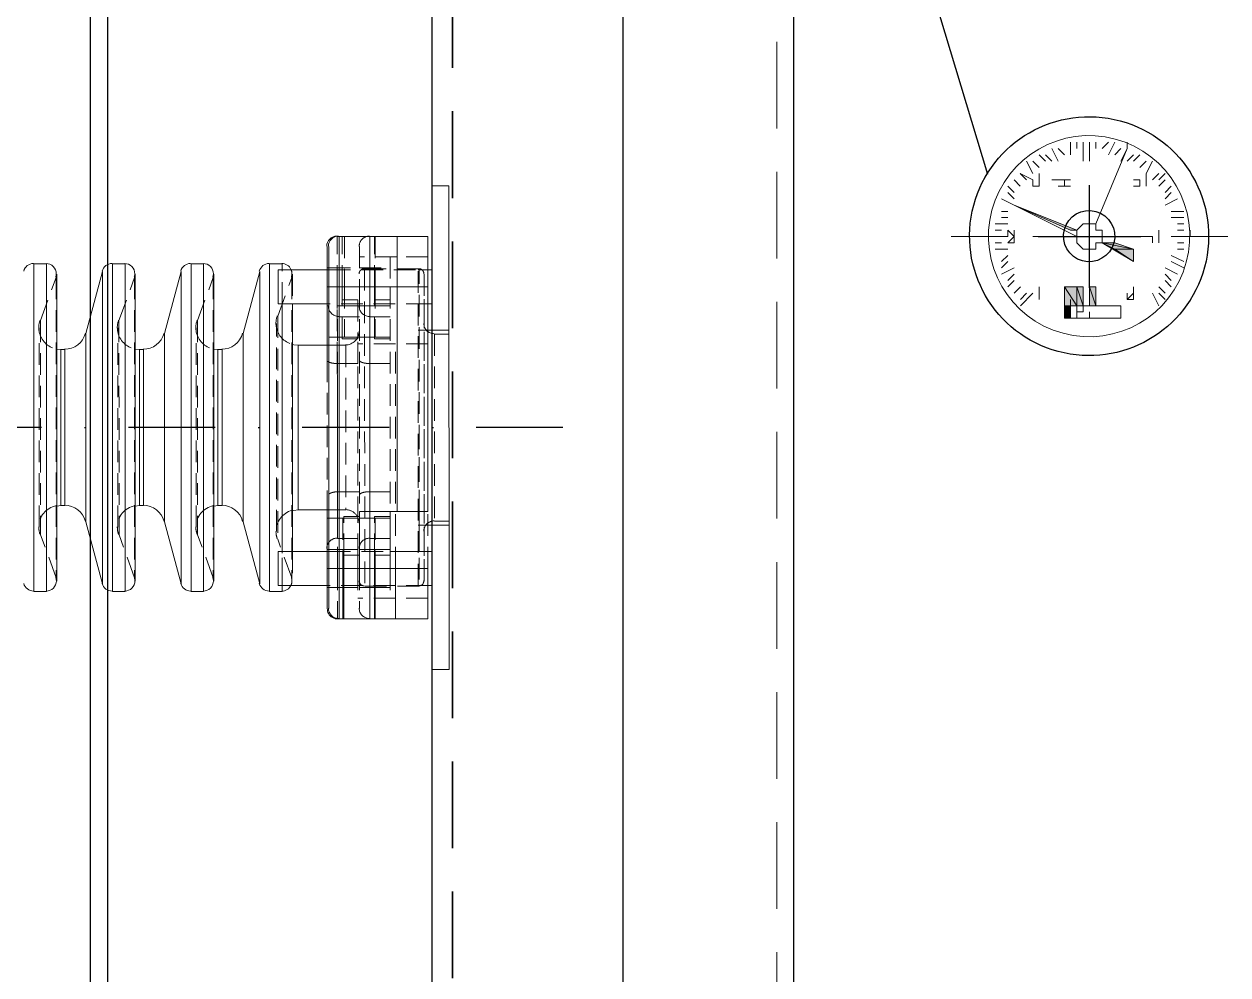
# Model space of a CAD drawing. Header units: millimetres. Extents: x -41310 to 13905, y 1865 to 89610.
# Drawn here: x 5658.7 to 6011.2, y 6942.7 to 7221.3 of the extents above; entities that cross this region are included whole.
import ezdxf

# ---------------------------------------------------------------- set-up
doc = ezdxf.new("R2010")
doc.units = ezdxf.units.MM
for name, pattern in [('CENTER', [50.8, 31.75, -6.35, 6.35, -6.35]), ('DASHDOT', [25.4, 12.7, -6.35, 0, -6.35]), ('DASHED', [19.05, 12.7, -6.35]), ('HIDDEN', [9.525, 6.35, -3.175])]:
    doc.linetypes.add(name, pattern=pattern)
doc.layers.get('0').update_dxf_attribs({"color": 1, "linetype": 'DASHDOT'})
for name, color, linetype in [('01', 7, 'Continuous'), ('01粗实线', 7, 'Continuous'), ('3中心线层', 1, 'CENTER'), ('5尺寸标注层', 3, 'Continuous'), ('PDF_0', 7, 'Continuous')]:
    doc.layers.add(name, color=color, linetype=linetype)
for name, color, linetype, lineweight in [('04细虚线', 6, 'DASHED', 20), ('1轮廓实线层', 7, 'Continuous', 0), ('2虚线层', 6, 'DASHED', 35)]:
    doc.layers.add(name, color=color, linetype=linetype, lineweight=lineweight)

msp = doc.modelspace()

# ---------------------------------------------------------------- linework, layer by layer
at = {"color": 7, "linetype": 'Continuous', "lineweight": 15, "extrusion": (-0.004685, -0.017452, 0.999837)}
for p, q in [((5783.09, 7173.87, 152.32), (5778.09, 7173.87, 152.3)), ((5778.09, 7173.87, 152.3), (5778.1, 7032.2, 149.83)), ((5783.1, 7032.2, 149.85), (5783.09, 7173.87, 152.32)), ((5750.39, 7159.05, 151.91), (5750.89, 7159.05, 151.91)), ((5767.89, 7159.05, 151.99), (5750.89, 7159.05, 151.91)), ((5750.89, 7144.3, 151.66), (5750.89, 7159.05, 151.91)), ((5759.89, 7159.05, 151.95), (5761.29, 7159.05, 151.96)), ((5759.89, 7144.3, 151.7), (5759.89, 7159.05, 151.95)), ((5767.89, 7144.3, 151.73), (5767.89, 7159.05, 151.99)), ((5776.89, 7159.05, 152.03), (5767.89, 7159.05, 151.99)), ((5776.89, 7144.3, 151.78), (5776.89, 7159.05, 152.03)), ((5747.39, 7156.05, 151.84), (5747.39, 7149.3, 151.73)), ((5747.89, 7156.05, 151.85), (5747.89, 7144.3, 151.64)), ((5661.55, 7151.03, 151.35), (5665.22, 7151.03, 151.37)), ((5684.55, 7151.03, 151.46), (5688.22, 7151.03, 151.48)), ((5707.55, 7151.03, 151.57), (5711.22, 7151.03, 151.59)), ((5730.55, 7151.03, 151.68), (5734.22, 7151.03, 151.69)), ((5668.22, 7148.03, 151.33), (5668.22, 7058.04, 149.76)), ((5676.77, 7130.6, 151.07), (5681.65, 7148.8, 151.41)), ((5691.22, 7148.03, 151.44), (5691.22, 7058.04, 149.87)), ((5699.77, 7130.6, 151.18), (5704.65, 7148.8, 151.52)), ((5714.22, 7148.03, 151.55), (5714.22, 7058.04, 149.98)), ((5722.77, 7130.6, 151.28), (5727.65, 7148.8, 151.62)), ((5733.09, 7149.3, 151.66), (5747.89, 7149.3, 151.73)), ((5733.09, 7149.3, 151.66), (5733.09, 7144.3, 151.57)), ((5776.89, 7149.3, 151.86), (5778.09, 7149.3, 151.87)), ((5733.09, 7144.3, 151.57), (5733.09, 7139.3, 151.48)), ((5747.89, 7144.3, 151.64), (5747.9, 7061.76, 150.2)), ((5747.89, 7144.3, 151.64), (5750.89, 7144.3, 151.66)), ((5767.89, 7144.3, 151.73), (5750.89, 7144.3, 151.66)), ((5750.9, 7061.76, 150.21), (5750.89, 7144.3, 151.66)), ((5767.9, 7078.48, 150.59), (5767.89, 7144.3, 151.73)), ((5776.9, 7078.48, 150.63), (5776.89, 7144.3, 151.78)), ((5747.89, 7139.3, 151.55), (5733.09, 7139.3, 151.48)), ((5737.22, 7139.3, 151.5), (5737.22, 7066.76, 150.24)), ((5747.39, 7139.3, 151.55), (5747.39, 7127.16, 151.34)), ((5778.09, 7139.3, 151.7), (5776.89, 7139.3, 151.69)), ((5668.22, 7126, 150.95), (5669.42, 7125.89, 150.95)), ((5669.42, 7125.89, 150.95), (5670.64, 7125.89, 150.96)), ((5691.22, 7126, 151.06), (5692.42, 7125.89, 151.06)), ((5692.42, 7125.89, 151.06), (5693.64, 7125.89, 151.07)), ((5714.22, 7126, 151.16), (5715.42, 7125.89, 151.17)), ((5715.42, 7125.89, 151.17), (5716.64, 7125.89, 151.17)), ((5737.22, 7127.38, 151.3), (5737.64, 7127.28, 151.3)), ((5737.64, 7127.28, 151.3), (5738.88, 7127.16, 151.3)), ((5738.88, 7127.16, 151.3), (5747.89, 7127.16, 151.34)), ((5669.43, 7080.18, 150.15), (5668.22, 7080.06, 150.15)), ((5670.64, 7080.18, 150.16), (5669.43, 7080.18, 150.15)), ((5692.43, 7080.18, 150.26), (5691.22, 7080.06, 150.25)), ((5693.64, 7080.18, 150.27), (5692.43, 7080.18, 150.26)), ((5715.42, 7080.18, 150.37), (5714.22, 7080.06, 150.36)), ((5716.64, 7080.18, 150.38), (5715.42, 7080.18, 150.37)), ((5681.66, 7057.26, 149.81), (5676.78, 7075.47, 150.11)), ((5704.66, 7057.26, 149.92), (5699.77, 7075.47, 150.21)), ((5727.66, 7057.26, 150.03), (5722.77, 7075.47, 150.32)), ((5737.65, 7078.78, 150.45), (5737.22, 7078.68, 150.45)), ((5738.89, 7078.91, 150.46), (5737.65, 7078.78, 150.45)), ((5747.9, 7078.91, 150.5), (5738.89, 7078.91, 150.46)), ((5747.4, 7078.91, 150.5), (5747.4, 7076.51, 150.46)), ((5747.4, 7066.76, 150.29), (5747.4, 7076.51, 150.46)), ((5747.9, 7076.51, 150.46), (5747.4, 7076.51, 150.46)), ((5756.9, 7065.64, 150.31), (5756.9, 7078.48, 150.53)), ((5767.9, 7078.48, 150.59), (5756.9, 7078.48, 150.53)), ((5765.9, 7065.64, 150.35), (5765.9, 7078.48, 150.58)), ((5776.9, 7078.48, 150.63), (5765.9, 7078.48, 150.58)), ((5733.1, 7066.76, 150.22), (5747.9, 7066.76, 150.29)), ((5733.1, 7066.76, 150.22), (5733.1, 7061.77, 150.13)), ((5752.3, 7061.76, 150.22), (5752.3, 7065.64, 150.29)), ((5756.9, 7065.64, 150.31), (5752.3, 7065.64, 150.29)), ((5756.4, 7061.76, 150.24), (5756.4, 7065.64, 150.31)), ((5756.9, 7065.64, 150.31), (5756.9, 7061.76, 150.24)), ((5761.3, 7061.76, 150.26), (5761.3, 7065.64, 150.33)), ((5765.9, 7065.64, 150.35), (5761.3, 7065.64, 150.33)), ((5761.5, 7065.64, 150.33), (5761.5, 7047.02, 150.01)), ((5765.9, 7066.76, 150.37), (5778.1, 7066.76, 150.43)), ((5765.9, 7061.76, 150.28), (5765.9, 7065.64, 150.35)), ((5733.1, 7061.77, 150.13), (5733.1, 7056.77, 150.04)), ((5747.9, 7061.76, 150.2), (5747.9, 7050.02, 150)), ((5747.9, 7061.76, 150.2), (5750.9, 7061.76, 150.21)), ((5752.3, 7061.76, 150.22), (5750.9, 7061.76, 150.21)), ((5752, 7061.76, 150.22), (5752, 7047.02, 149.96)), ((5752.3, 7047.02, 149.96), (5752.3, 7061.76, 150.22)), ((5767.4, 7061.76, 150.29), (5756.4, 7061.76, 150.24)), ((5761.3, 7047.02, 150.01), (5761.3, 7061.76, 150.26)), ((5776.9, 7061.76, 150.34), (5765.9, 7061.76, 150.28)), ((5767.4, 7047.02, 150.03), (5767.4, 7061.76, 150.29)), ((5776.9, 7047.02, 150.08), (5776.9, 7061.76, 150.34)), ((5665.22, 7055.04, 149.7), (5661.55, 7055.04, 149.68)), ((5688.22, 7055.04, 149.8), (5684.55, 7055.04, 149.79)), ((5711.22, 7055.04, 149.91), (5707.55, 7055.04, 149.89)), ((5734.22, 7055.04, 150.02), (5730.55, 7055.04, 150)), ((5747.9, 7056.77, 150.11), (5733.1, 7056.77, 150.04)), ((5747.4, 7050.02, 149.99), (5747.4, 7056.77, 150.11)), ((5778.1, 7056.77, 150.25), (5776.9, 7056.77, 150.25)), ((5750.4, 7047.02, 149.95), (5752, 7047.02, 149.96)), ((5752.3, 7047.02, 149.96), (5750.9, 7047.02, 149.96)), ((5759.81, 7047.02, 150), (5752, 7047.02, 149.96)), ((5759.9, 7047.02, 150), (5759.81, 7047.02, 150)), ((5761.3, 7047.02, 150.01), (5759.9, 7047.02, 150)), ((5767.4, 7047.02, 150.03), (5761.3, 7047.02, 150.01)), ((5776.9, 7047.02, 150.08), (5767.4, 7047.02, 150.03)), ((5778.1, 7032.2, 149.83), (5783.1, 7032.2, 149.85))]:
    msp.add_line(p, q, dxfattribs=at)
at = {"color": 8, "linetype": 'Continuous', "lineweight": 15, "extrusion": (-0.004685, -0.017452, 0.999837)}
for p, q in [((5750.39, 7159.01, 151.91), (5750.39, 7159.05, 151.91)), ((5661.55, 7055.04, 149.68), (5661.55, 7151.03, 151.35)), ((5665.22, 7055.04, 149.7), (5665.22, 7151.03, 151.37)), ((5684.55, 7055.04, 149.79), (5684.55, 7151.03, 151.46)), ((5688.22, 7055.04, 149.8), (5688.22, 7151.03, 151.48)), ((5707.55, 7055.04, 149.89), (5707.55, 7151.03, 151.57)), ((5711.22, 7055.04, 149.91), (5711.22, 7151.03, 151.59)), ((5730.55, 7055.04, 150), (5730.55, 7151.03, 151.68)), ((5734.22, 7149.3, 151.66), (5734.22, 7151.03, 151.69)), ((5681.66, 7057.26, 149.81), (5681.65, 7148.8, 151.41)), ((5704.66, 7057.26, 149.92), (5704.65, 7148.8, 151.52)), ((5727.66, 7057.26, 150.03), (5727.65, 7148.8, 151.62)), ((5776.89, 7144.3, 151.78), (5767.89, 7144.3, 151.73)), ((5734.22, 7066.76, 150.22), (5734.22, 7139.3, 151.49)), ((5676.78, 7075.47, 150.11), (5676.77, 7130.6, 151.07)), ((5699.77, 7075.47, 150.21), (5699.77, 7130.6, 151.18)), ((5722.77, 7075.47, 150.32), (5722.77, 7130.6, 151.28)), ((5669.43, 7080.18, 150.15), (5669.42, 7125.89, 150.95)), ((5670.64, 7080.18, 150.16), (5670.64, 7125.89, 150.96)), ((5692.43, 7080.18, 150.26), (5692.42, 7125.89, 151.06)), ((5693.64, 7080.18, 150.27), (5693.64, 7125.89, 151.07)), ((5715.42, 7080.18, 150.37), (5715.42, 7125.89, 151.17)), ((5716.64, 7080.18, 150.38), (5716.64, 7125.89, 151.17)), ((5738.89, 7078.91, 150.46), (5738.88, 7127.16, 151.3)), ((5759.9, 7061.76, 150.26), (5759.9, 7078.48, 150.55)), ((5774.35, 7066.76, 150.41), (5774.35, 7078.48, 150.62)), ((5750.9, 7047.02, 149.96), (5750.9, 7061.76, 150.21)), ((5759.9, 7047.02, 150), (5759.9, 7061.76, 150.26)), ((5734.22, 7055.04, 150.02), (5734.22, 7056.77, 150.05))]:
    msp.add_line(p, q, dxfattribs=at)
at = {"color": 7, "linetype": 'HIDDEN', "lineweight": 0, "extrusion": (-0.004685, -0.017452, 0.999837)}
for p, q in [((5750.39, 7144.3, 151.65), (5750.39, 7159.01, 151.91)), ((5751.79, 7144.3, 151.66), (5751.79, 7159.05, 151.92)), ((5752.49, 7159.05, 151.92), (5752.49, 7144.3, 151.66)), ((5767.89, 7159.05, 151.99), (5759.89, 7159.05, 151.95)), ((5759.89, 7144.3, 151.7), (5759.89, 7159.05, 151.95)), ((5761.29, 7144.3, 151.7), (5761.29, 7159.05, 151.96)), ((5761.49, 7159.05, 151.96), (5761.49, 7144.3, 151.7)), ((5756.89, 7156.05, 151.89), (5756.89, 7144.3, 151.68)), ((5756.89, 7156.05, 151.89), (5756.89, 7156.05, 151.89)), ((5767.89, 7153.05, 151.89), (5756.89, 7153.05, 151.84)), ((5776.89, 7153.05, 151.93), (5765.89, 7153.05, 151.88)), ((5765.89, 7153.05, 151.88), (5765.89, 7144.3, 151.73)), ((5747.39, 7149.86, 151.74), (5747.89, 7149.86, 151.74)), ((5747.89, 7149.86, 151.74), (5756.89, 7149.86, 151.78)), ((5756.89, 7149.86, 151.78), (5761.29, 7149.86, 151.8)), ((5756.89, 7149.85, 151.78), (5765.89, 7149.85, 151.82)), ((5758.39, 7149.51, 151.78), (5774.35, 7149.51, 151.86)), ((5758.39, 7149.51, 151.78), (5758.4, 7056.57, 150.16)), ((5774.35, 7078.48, 150.62), (5774.35, 7149.51, 151.86)), ((5663.45, 7134.41, 151.07), (5668.04, 7147, 151.31)), ((5668.04, 7146.99, 151.31), (5668.04, 7059.08, 149.78)), ((5686.45, 7134.41, 151.18), (5691.04, 7147, 151.42)), ((5691.04, 7146.99, 151.42), (5691.04, 7059.08, 149.89)), ((5709.45, 7134.41, 151.29), (5714.04, 7147, 151.53)), ((5714.04, 7146.99, 151.53), (5714.04, 7059.08, 150)), ((5732.92, 7135.68, 151.42), (5737.04, 7147, 151.64)), ((5734.22, 7139.3, 151.49), (5734.22, 7149.3, 151.66)), ((5737.04, 7146.99, 151.64), (5737.04, 7059.08, 150.1)), ((5737.22, 7148.03, 151.66), (5737.22, 7139.3, 151.5)), ((5747.39, 7149.3, 151.73), (5747.39, 7144.3, 151.64)), ((5747.89, 7149.3, 151.73), (5776.89, 7149.3, 151.86)), ((5774.1, 7056.79, 150.24), (5774.09, 7149.28, 151.85)), ((5774.09, 7149.28, 151.85), (5778.09, 7149.28, 151.87)), ((5775.85, 7148.01, 151.84), (5775.85, 7058.06, 150.27)), ((5775.85, 7058.11, 150.27), (5775.85, 7147.95, 151.84)), ((5747.39, 7144.3, 151.64), (5750.39, 7144.3, 151.65)), ((5747.39, 7144.3, 151.64), (5747.39, 7139.3, 151.55)), ((5747.39, 7144.3, 151.64), (5750.39, 7144.3, 151.65)), ((5752.49, 7144.3, 151.66), (5747.89, 7144.3, 151.64)), ((5751.79, 7144.3, 151.66), (5750.39, 7144.3, 151.65)), ((5750.39, 7121.81, 151.26), (5750.39, 7144.3, 151.65)), ((5750.39, 7144.3, 151.65), (5750.4, 7061.76, 150.21)), ((5751.79, 7129.05, 151.39), (5751.79, 7144.3, 151.66)), ((5752.49, 7144.3, 151.66), (5752.49, 7129.55, 151.41)), ((5767.89, 7144.3, 151.73), (5756.89, 7144.3, 151.68)), ((5756.89, 7144.3, 151.68), (5756.9, 7078.48, 150.53)), ((5756.89, 7144.3, 151.68), (5759.89, 7144.3, 151.7)), ((5761.49, 7144.3, 151.7), (5756.89, 7144.3, 151.68)), ((5756.89, 7144.3, 151.68), (5759.89, 7144.3, 151.7)), ((5756.89, 7144.3, 151.68), (5759.89, 7144.3, 151.7)), ((5759.89, 7121.81, 151.3), (5759.89, 7144.3, 151.7)), ((5761.29, 7144.3, 151.7), (5759.89, 7144.3, 151.7)), ((5759.89, 7144.3, 151.7), (5759.9, 7061.76, 150.26)), ((5767.89, 7144.3, 151.73), (5759.89, 7144.3, 151.7)), ((5759.9, 7078.48, 150.55), (5759.89, 7144.3, 151.7)), ((5761.29, 7129.05, 151.44), (5761.29, 7144.3, 151.7)), ((5761.49, 7144.3, 151.7), (5761.49, 7129.55, 151.45)), ((5765.89, 7144.3, 151.73), (5765.9, 7078.48, 150.58)), ((5776.89, 7144.3, 151.78), (5765.89, 7144.3, 151.73)), ((5776.89, 7139.3, 151.69), (5747.89, 7139.3, 151.55)), ((5756.39, 7140.43, 151.61), (5751.79, 7140.43, 151.59)), ((5756.39, 7140.43, 151.61), (5756.39, 7129.05, 151.41)), ((5765.89, 7140.43, 151.66), (5761.29, 7140.43, 151.64)), ((5732.92, 7135.67, 151.42), (5732.92, 7070.4, 150.28)), ((5747.89, 7138.75, 151.54), (5747.39, 7138.75, 151.54)), ((5756.89, 7138.75, 151.59), (5747.89, 7138.75, 151.54)), ((5750.89, 7135.53, 151.5), (5756.89, 7135.53, 151.53)), ((5750.9, 7084.26, 150.61), (5750.89, 7135.52, 151.5)), ((5765.89, 7138.75, 151.63), (5756.89, 7138.75, 151.59)), ((5761.29, 7138.75, 151.61), (5756.89, 7138.75, 151.59)), ((5759.89, 7135.53, 151.54), (5765.89, 7135.53, 151.57)), ((5759.9, 7084.25, 150.65), (5759.89, 7135.52, 151.54)), ((5663.08, 7073.83, 150.01), (5663.07, 7132.24, 151.03)), ((5663.45, 7134.37, 151.07), (5663.46, 7071.7, 149.98)), ((5686.08, 7073.83, 150.12), (5686.07, 7132.24, 151.14)), ((5686.45, 7134.37, 151.18), (5686.46, 7071.7, 150.09)), ((5709.08, 7073.83, 150.23), (5709.07, 7132.24, 151.25)), ((5709.45, 7134.37, 151.29), (5709.46, 7071.7, 150.19)), ((5732.54, 7072.56, 150.32), (5732.53, 7133.51, 151.38)), ((5756.89, 7129.55, 151.43), (5750.89, 7129.55, 151.4)), ((5751.79, 7129.05, 151.39), (5756.39, 7129.05, 151.41)), ((5756.39, 7121.81, 151.29), (5756.39, 7129.05, 151.41)), ((5765.89, 7129.55, 151.47), (5759.89, 7129.55, 151.44)), ((5761.29, 7129.05, 151.44), (5765.89, 7129.05, 151.46)), ((5774.09, 7131.63, 151.54), (5778.09, 7131.63, 151.56)), ((5778.09, 7131.6, 151.56), (5783.09, 7131.6, 151.58)), ((5778.85, 7130.46, 151.54), (5783.09, 7130.46, 151.56)), ((5778.85, 7130.46, 151.54), (5778.85, 7075.62, 150.59)), ((5747.39, 7127.16, 151.34), (5747.39, 7122.74, 151.26)), ((5747.89, 7127.16, 151.34), (5752.89, 7127.16, 151.37)), ((5752.89, 7127.12, 151.36), (5752.9, 7078.95, 150.52)), ((5767.39, 7127.59, 151.44), (5756.39, 7127.59, 151.39)), ((5776.89, 7127.59, 151.49), (5765.89, 7127.59, 151.43)), ((5767.4, 7061.76, 150.29), (5767.39, 7127.59, 151.44)), ((5747.39, 7122.74, 151.26), (5747.4, 7078.91, 150.5)), ((5750.39, 7121.81, 151.26), (5750.4, 7070.54, 150.37)), ((5756.39, 7121.81, 151.29), (5750.39, 7121.81, 151.26)), ((5756.4, 7076.51, 150.5), (5756.39, 7121.81, 151.29)), ((5759.89, 7121.81, 151.3), (5759.9, 7070.54, 150.41)), ((5765.89, 7121.81, 151.33), (5759.89, 7121.81, 151.3)), ((5661.55, 7103.03, 150.52), (5661.55, 7055.04, 149.68)), ((5665.22, 7103.03, 150.53), (5665.22, 7055.04, 149.7)), ((5669.42, 7103.03, 150.55), (5669.43, 7080.18, 150.15)), ((5670.64, 7103.03, 150.56), (5670.64, 7080.18, 150.16)), ((5676.77, 7103.03, 150.59), (5676.78, 7075.47, 150.11)), ((5681.65, 7103.03, 150.61), (5681.66, 7057.26, 149.81)), ((5684.55, 7103.03, 150.62), (5684.55, 7055.04, 149.79)), ((5688.22, 7103.03, 150.64), (5688.22, 7055.04, 149.8)), ((5692.42, 7103.03, 150.66), (5692.43, 7080.18, 150.26)), ((5693.64, 7103.03, 150.67), (5693.64, 7080.18, 150.27)), ((5699.77, 7103.03, 150.7), (5699.77, 7075.47, 150.21)), ((5704.65, 7103.03, 150.72), (5704.66, 7057.26, 149.92)), ((5707.55, 7103.03, 150.73), (5707.55, 7055.04, 149.89)), ((5711.22, 7103.03, 150.75), (5711.22, 7055.04, 149.91)), ((5715.42, 7103.03, 150.77), (5715.42, 7080.18, 150.37)), ((5716.64, 7103.03, 150.77), (5716.64, 7080.18, 150.38)), ((5722.77, 7103.03, 150.8), (5722.77, 7075.47, 150.32)), ((5727.65, 7103.03, 150.83), (5727.66, 7057.26, 150.03)), ((5730.55, 7103.03, 150.84), (5730.55, 7055.04, 150)), ((5734.22, 7103.03, 150.86), (5734.22, 7055.04, 150.02)), ((5738.88, 7103.03, 150.88), (5738.89, 7078.91, 150.46)), ((5774.35, 7103.03, 151.04), (5774.35, 7056.57, 150.23)), ((5756.9, 7084.26, 150.64), (5750.9, 7084.26, 150.61)), ((5750.9, 7084.26, 150.61), (5750.9, 7061.76, 150.21)), ((5765.9, 7084.25, 150.68), (5759.9, 7084.25, 150.65)), ((5759.9, 7084.25, 150.65), (5759.9, 7061.76, 150.26)), ((5752.9, 7078.91, 150.52), (5747.9, 7078.91, 150.5)), ((5752, 7076.51, 150.48), (5747.9, 7076.51, 150.46)), ((5756.4, 7076.51, 150.5), (5752, 7076.51, 150.48)), ((5752, 7076.51, 150.48), (5752, 7061.76, 150.22)), ((5752.3, 7077.01, 150.49), (5756.9, 7077.01, 150.51)), ((5752.3, 7065.64, 150.29), (5752.3, 7077.01, 150.49)), ((5756.4, 7065.64, 150.31), (5756.4, 7076.51, 150.5)), ((5761.5, 7076.51, 150.52), (5756.9, 7076.51, 150.5)), ((5761.3, 7077.01, 150.53), (5765.9, 7077.01, 150.55)), ((5761.3, 7065.64, 150.33), (5761.3, 7077.01, 150.53)), ((5765.9, 7076.51, 150.54), (5761.5, 7076.51, 150.52)), ((5761.5, 7076.51, 150.52), (5761.5, 7065.64, 150.33)), ((5776.9, 7061.76, 150.34), (5776.9, 7078.48, 150.63)), ((5783.1, 7075.61, 150.61), (5778.85, 7075.61, 150.59)), ((5778.1, 7074.44, 150.56), (5774.1, 7074.44, 150.54)), ((5783.1, 7074.46, 150.59), (5778.1, 7074.46, 150.56)), ((5668.04, 7059.07, 149.78), (5663.46, 7071.66, 149.98)), ((5691.04, 7059.07, 149.89), (5686.46, 7071.66, 150.09)), ((5714.04, 7059.07, 149.99), (5709.46, 7071.66, 150.19)), ((5737.04, 7059.07, 150.1), (5732.92, 7070.39, 150.28)), ((5756.4, 7070.54, 150.39), (5750.4, 7070.54, 150.37)), ((5765.9, 7070.54, 150.44), (5759.9, 7070.54, 150.41)), ((5734.22, 7056.77, 150.05), (5734.22, 7066.76, 150.22)), ((5737.22, 7066.76, 150.24), (5737.22, 7058.04, 150.09)), ((5747.4, 7067.32, 150.3), (5747.9, 7067.32, 150.3)), ((5747.4, 7061.76, 150.2), (5747.4, 7066.76, 150.29)), ((5747.9, 7067.32, 150.3), (5752.3, 7067.32, 150.32)), ((5747.9, 7066.76, 150.29), (5765.9, 7066.76, 150.37)), ((5752, 7067.32, 150.32), (5756.4, 7067.32, 150.34)), ((5756.9, 7067.32, 150.34), (5761.3, 7067.32, 150.36)), ((5756.9, 7067.32, 150.34), (5761.5, 7067.32, 150.36)), ((5761.5, 7067.32, 150.36), (5765.9, 7067.32, 150.38)), ((5752, 7061.76, 150.22), (5747.4, 7061.76, 150.2)), ((5747.4, 7056.77, 150.11), (5747.4, 7061.76, 150.2)), ((5747.4, 7061.76, 150.2), (5750.4, 7061.76, 150.21)), ((5747.9, 7061.76, 150.2), (5750.9, 7061.76, 150.21)), ((5750.4, 7061.76, 150.21), (5750.4, 7047.02, 149.95)), ((5756.4, 7061.76, 150.24), (5750.4, 7061.76, 150.21)), ((5752.3, 7061.76, 150.22), (5750.9, 7061.76, 150.21)), ((5750.9, 7061.76, 150.21), (5750.9, 7047.02, 149.96)), ((5756.4, 7061.76, 150.24), (5756.4, 7053.02, 150.09)), ((5756.9, 7061.76, 150.24), (5756.9, 7061.76, 150.24)), ((5756.9, 7061.76, 150.24), (5759.9, 7061.76, 150.26)), ((5756.9, 7061.76, 150.24), (5756.9, 7050.01, 150.04)), ((5756.9, 7061.76, 150.24), (5759.9, 7061.76, 150.26)), ((5761.5, 7061.76, 150.26), (5756.9, 7061.76, 150.24)), ((5756.9, 7061.76, 150.24), (5759.9, 7061.76, 150.26)), ((5761.3, 7061.76, 150.26), (5759.9, 7061.76, 150.26)), ((5759.9, 7061.76, 150.26), (5759.9, 7047.02, 150)), ((5759.9, 7061.76, 150.26), (5759.9, 7047.02, 150)), ((5765.9, 7061.76, 150.28), (5759.9, 7061.76, 150.26)), ((5761.3, 7061.76, 150.26), (5761.3, 7061.76, 150.26)), ((5765.9, 7061.76, 150.28), (5765.9, 7053.02, 150.13)), ((5747.9, 7056.21, 150.1), (5747.4, 7056.21, 150.1)), ((5776.9, 7056.77, 150.25), (5747.9, 7056.77, 150.11)), ((5752.3, 7056.21, 150.12), (5747.9, 7056.21, 150.1)), ((5756.4, 7056.21, 150.14), (5752, 7056.21, 150.12)), ((5761.3, 7056.21, 150.17), (5756.9, 7056.21, 150.15)), ((5761.5, 7056.21, 150.17), (5756.9, 7056.21, 150.15)), ((5774.35, 7056.56, 150.23), (5758.4, 7056.56, 150.16)), ((5765.9, 7056.21, 150.19), (5761.5, 7056.21, 150.17)), ((5778.1, 7056.79, 150.26), (5774.1, 7056.79, 150.24)), ((5767.4, 7053.02, 150.14), (5756.4, 7053.02, 150.09)), ((5776.9, 7053.02, 150.18), (5765.9, 7053.02, 150.13)), ((5761.3, 7047.02, 150.01), (5759.81, 7047.02, 150)), ((5759.9, 7047.02, 150), (5761.5, 7047.02, 150.01)), ((5767.4, 7047.02, 150.03), (5761.5, 7047.02, 150.01))]:
    msp.add_line(p, q, dxfattribs=at)
at = {"ltscale": 2, "extrusion": (-0.004685, -0.017452, 0.999837)}
msp.add_line((5816.44, 7103.03, 151.24), (5507.38, 7103.03, 149.79), dxfattribs=at)
at = {"color": 7, "linetype": 'Continuous', "lineweight": 15, "extrusion": (-0.004685, -0.017452, 0.999837)}
for centre, radius, start, end in [((3698.26, 8403.69), 3, 105.0301, 195.0301), ((3698.74, 8403.82), 3, 105.0301, 195.0301), ((3614.54, 8372.9), 3, 105.0301, 180.0301), ((3618.08, 8373.85), 3, 15.0301, 105.0301), ((3636.75, 8378.86), 3, 105.0301, 180.0301), ((3640.29, 8379.81), 3, 15.0301, 105.0301), ((3658.96, 8384.83), 3, 105.0301, 180.0301), ((3662.51, 8385.78), 3, 15.0301, 105.0301), ((3681.18, 8390.79), 3, 105.0301, 180.0301), ((3684.72, 8391.74), 3, 40.1559, 105.0301), ((3627.41, 8360), 6.35, 285.0301, 0.0301), ((3649.62, 8365.97), 6.35, 285.0301, 0.0301), ((3671.84, 8371.93), 6.35, 285.0301, 0.0301), ((3642.56, 8303.58), 6.35, 30.0301, 105.0301), ((3664.77, 8309.55), 6.35, 30.0301, 105.0301), ((3686.99, 8315.51), 6.35, 30.0301, 105.0301), ((3641.42, 8286.93), 3, 285.0301, 15.0301), ((3663.63, 8292.89), 3, 285.0301, 15.0301), ((3685.85, 8298.86), 3, 285.0301, 15.0301), ((3637.88, 8285.98), 3, 210.0301, 285.0301), ((3660.09, 8291.94), 3, 210.0301, 285.0301), ((3682.3, 8297.91), 3, 210.0301, 285.0301), ((3704.51, 8303.87), 3, 210.0301, 285.0301), ((3708.06, 8304.82), 3, 285.0301, 349.9043), ((3726.24, 8301.4), 3, 195.0301, 285.0301)]:
    msp.add_arc(centre, radius, start, end, dxfattribs=at)
at = {"color": 7, "linetype": 'HIDDEN', "lineweight": 0, "extrusion": (-0.004685, -0.017452, 0.999837)}
for centre, radius, start, end in [((3707.44, 8406.15), 3, 105.0301, 195.0301), ((3707.44, 8406.15), 3, 105.0301, 195.0301), ((3708.07, 8397.99), 1.5, 105.0301, 195.0301), ((3723.48, 8402.13), 1.5, 15.0301, 105.0301), ((3618.08, 8373.85), 3, 355.0301, 15.0301), ((3640.29, 8379.81), 3, 355.0301, 15.0301), ((3662.51, 8385.78), 3, 355.0301, 15.0301), ((3684.72, 8391.74), 3, 15.0301, 40.1559), ((3684.72, 8391.74), 3, 355.0301, 15.0301), ((3723.48, 8402.13), 1.5, 13.0301, 15.0301), ((3692.99, 8378.93), 6.35, 175.0301, 206.2801), ((3703.29, 8386.89), 3, 195.0301, 285.0301), ((3711.98, 8389.22), 3, 195.0301, 285.0301), ((3626.23, 8359.69), 6.35, 175.0301, 206.2801), ((3648.45, 8365.65), 6.35, 175.0301, 206.2801), ((3670.66, 8371.62), 6.35, 175.0301, 206.2801), ((3692.99, 8378.93), 6.35, 206.2801, 269.8272), ((3731.6, 8389.24), 3, 195.0301, 285.0301), ((3626.23, 8359.69), 6.35, 206.2801, 274.1097), ((3648.45, 8365.65), 6.35, 206.2801, 274.1097), ((3670.66, 8371.62), 6.35, 206.2801, 274.1097), ((3707.13, 8380.29), 4, 285.0301, 15.0301), ((3641.38, 8303.27), 6.35, 115.9504, 195.0301), ((3663.6, 8309.23), 6.35, 115.9504, 195.0301), ((3685.81, 8315.2), 6.35, 115.9504, 195.0301), ((3708.8, 8320.05), 6.35, 120.233, 195.0301), ((3721.72, 8325.96), 4, 15.0301, 105.0301), ((3747.38, 8330.47), 3, 105.0301, 195.0301), ((3641.38, 8303.27), 6.35, 195.0301, 215.0301), ((3663.6, 8309.23), 6.35, 195.0301, 215.0301), ((3685.81, 8315.2), 6.35, 195.0301, 215.0301), ((3708.8, 8320.05), 6.35, 195.0301, 215.0301), ((3721.22, 8318.19), 3, 105.0301, 195.0301), ((3730.39, 8320.65), 3, 105.0301, 195.0301), ((3641.42, 8286.93), 3, 15.0301, 35.0301), ((3663.63, 8292.89), 3, 15.0301, 35.0301), ((3685.85, 8298.86), 3, 15.0301, 35.0301), ((3708.06, 8304.82), 3, 349.9043, 15.0301), ((3708.06, 8304.82), 3, 15.0301, 35.0301), ((3731.4, 8311.11), 1.5, 195.0301, 285.0301), ((3746.81, 8315.25), 1.5, 285.0301, 15.0301), ((3746.81, 8315.25), 1.5, 15.0301, 17.0301), ((3734.94, 8303.73), 3, 195.0301, 283.4249)]:
    msp.add_arc(centre, radius, start, end, dxfattribs=at)
at = {"color": 7, "linetype": 'HIDDEN', "lineweight": 0}
for points, knots in [([(5747.89, 7129.55, 151.38), (5747.97, 7129.55, 151.38), (5748.09, 7129.55, 151.38), (5748.84, 7129.55, 151.39), (5749.57, 7129.55, 151.39), (5750.25, 7129.55, 151.39), (5750.69, 7129.55, 151.4), (5750.89, 7129.55, 151.4)], [0, 0, 0, 0, 0.378805, 0.626571, 0.786329, 0.90329, 1, 1, 1, 1]), ([(5756.89, 7129.55, 151.43), (5756.97, 7129.55, 151.43), (5757.09, 7129.55, 151.43), (5757.84, 7129.55, 151.43), (5758.57, 7129.55, 151.43), (5759.25, 7129.55, 151.44), (5759.69, 7129.55, 151.44), (5759.89, 7129.55, 151.44)], [0, 0, 0, 0, 0.378805, 0.626571, 0.786329, 0.90329, 1, 1, 1, 1]), ([(5750.39, 7121.81, 151.26), (5750.07, 7121.82, 151.26), (5749.42, 7121.84, 151.26), (5748.54, 7121.99, 151.25), (5747.86, 7122.22, 151.26), (5747.47, 7122.48, 151.26), (5747.39, 7122.66, 151.26), (5747.39, 7122.74, 151.26), (5747.39, 7122.74, 151.26)], [0, 0, 0, 0, 0.202517, 0.404883, 0.611479, 0.827263, 0.996939, 1, 1, 1, 1]), ([(5759.89, 7121.81, 151.3), (5759.57, 7121.82, 151.3), (5758.92, 7121.84, 151.3), (5758.04, 7121.99, 151.3), (5757.36, 7122.22, 151.3), (5756.97, 7122.48, 151.3), (5756.89, 7122.66, 151.31), (5756.89, 7122.74, 151.31), (5756.89, 7122.74, 151.31)], [0, 0, 0, 0, 0.202517, 0.404883, 0.611479, 0.827263, 0.996939, 1, 1, 1, 1]), ([(5750.9, 7084.26, 150.61), (5750.57, 7084.25, 150.61), (5749.92, 7084.23, 150.6), (5749.05, 7084.07, 150.6), (5748.36, 7083.85, 150.59), (5747.98, 7083.59, 150.58), (5747.9, 7083.41, 150.58), (5747.9, 7083.33, 150.58), (5747.9, 7083.32, 150.58)], [0, 0, 0, 0, 0.202517, 0.404883, 0.611479, 0.827263, 0.996939, 1, 1, 1, 1]), ([(5759.9, 7084.25, 150.65), (5759.57, 7084.25, 150.65), (5758.92, 7084.23, 150.64), (5758.05, 7084.07, 150.64), (5757.36, 7083.85, 150.63), (5756.98, 7083.59, 150.62), (5756.9, 7083.41, 150.62), (5756.9, 7083.33, 150.62), (5756.9, 7083.32, 150.62)], [0, 0, 0, 0, 0.202517, 0.404883, 0.611479, 0.827263, 0.996939, 1, 1, 1, 1])]:
    msp.add_open_spline(points, degree=3, knots=knots, dxfattribs=at)
at = {"color": 7, "linetype": 'Continuous', "lineweight": 15}
msp.add_open_spline([(5750.4, 7047.02, 149.95), (5750.29, 7047.02, 149.95), (5750.03, 7047.03, 149.95), (5749.51, 7047.13, 149.95), (5748.61, 7047.5, 149.96), (5747.68, 7048.35, 149.97), (5747.49, 7049.49, 149.98), (5747.4, 7050.02, 149.99)], degree=3, knots=[0, 0, 0, 0, 0.043369, 0.099842, 0.248344, 0.654663, 1, 1, 1, 1], dxfattribs=at)
at = {"layer": '01', "extrusion": (-0.004685, -0.017452, 0.999837)}
msp.add_circle((3910.23, 8463.69), 7.5, dxfattribs=at)
at = {"layer": '01粗实线', "ltscale": 2, "extrusion": (0.012768, -0.022135, 0.999673)}
for p, q in [((5678.12, 6763.08, 144.66), (5678.07, 7442.98, 156.53)), ((5778.07, 7397.99, 156.21), (5778.12, 6808.08, 145.91))]:
    msp.add_line(p, q, dxfattribs=at)
at = {"layer": '01粗实线', "ltscale": 2, "extrusion": (-0.004685, -0.017452, 0.999837)}
for p, q in [((5834.17, 6193.17, 135.44), (5834.06, 7442.98, 157.26)), ((5683.07, 7392.99, 155.68), (5683.12, 6813.08, 145.56)), ((5884.16, 6243.16, 136.55), (5884.07, 7392.99, 156.62))]:
    msp.add_line(p, q, dxfattribs=at)
at = {"layer": '04细虚线', "ltscale": 2, "extrusion": (-0.004685, -0.017452, 0.999837)}
msp.add_line((5879.16, 6238.16, 136.44), (5879.07, 7397.99, 156.68), dxfattribs=at)
at = {"layer": '1轮廓实线层', "ltscale": 2, "extrusion": (-0.004685, -0.017452, 0.999837)}
msp.add_line((5778.06, 7534.97, 158.6), (5778.18, 5989.2, 131.62), dxfattribs=at)
msp.add_lwpolyline([(3444.19, 7721.44), (3782.22, 7812.2), (3605.88, 8468.94), (3267.85, 8378.17)], close=True, dxfattribs=at)
at = {"layer": '2虚线层', "ltscale": 2, "extrusion": (-0.004685, -0.017452, 0.999837)}
msp.add_line((5784.18, 5989.2, 131.65), (5784.06, 7534.97, 158.63), dxfattribs=at)
at = {"layer": '3中心线层', "color": 1, "ltscale": 5, "extrusion": (-0.004685, -0.017452, 0.999837)}
for p, q in [((5970.67, 7144.03, 152.68), (5970.67, 7174.02, 153.2)), ((5955.67, 7159.02, 152.87), (5985.67, 7159.02, 153.01))]:
    msp.add_line(p, q, dxfattribs=at)
at = {"layer": '5尺寸标注层', "ltscale": 2, "extrusion": (-0.004685, -0.017452, 0.999837)}
msp.add_line((5775.43, 7724.45, 79.21), (5940.83, 7177.31, 153.12), dxfattribs=at)
at = {"layer": 'PDF_0', "color": 7, "lineweight": 13, "true_color": 0xffffff, "extrusion": (-0.004685, -0.017452, 0.999837)}
for p, q in [((5961.46, 7181.13, 153.28), (5959.61, 7184.81, 153.34)), ((5963.3, 7182.97, 153.33), (5961.46, 7184.81, 153.35)), ((5965.14, 7182.97, 153.33), (5965.14, 7186.65, 153.4)), ((5966.98, 7184.81, 153.38), (5966.98, 7186.65, 153.41)), ((5968.82, 7184.81, 153.38), (5968.82, 7186.65, 153.42)), ((5968.82, 7182.97, 153.35), (5968.82, 7184.81, 153.38)), ((5970.67, 7186.65, 153.42), (5970.67, 7184.81, 153.39)), ((5970.67, 7182.97, 153.36), (5970.67, 7186.65, 153.42)), ((5970.67, 7182.97, 153.36), (5970.67, 7184.81, 153.39)), ((5972.51, 7184.81, 153.4), (5972.51, 7186.65, 153.43)), ((5972.51, 7162.71, 153.02), (5981.72, 7184.81, 153.44)), ((5981.72, 7184.81, 153.44), (5972.51, 7162.71, 153.02)), ((5974.35, 7184.81, 153.41), (5976.19, 7186.65, 153.45)), ((5976.19, 7182.97, 153.39), (5978.03, 7186.65, 153.46)), ((5978.03, 7182.97, 153.39), (5979.88, 7184.81, 153.44)), ((5979.88, 7181.13, 153.37), (5981.72, 7184.81, 153.44)), ((5981.72, 7184.81, 153.44), (5981.72, 7186.65, 153.48)), ((5957.77, 7181.13, 153.27), (5955.93, 7182.97, 153.29)), ((5959.61, 7181.13, 153.28), (5957.77, 7182.97, 153.3)), ((5968.82, 7182.97, 153.35), (5968.82, 7181.13, 153.32)), ((5970.67, 7181.13, 153.33), (5970.67, 7182.97, 153.36)), ((5970.67, 7182.97, 153.36), (5970.67, 7181.13, 153.33)), ((5970.67, 7182.97, 153.36), (5970.67, 7181.13, 153.33)), ((5970.67, 7181.13, 153.33), (5970.67, 7182.97, 153.36)), ((5981.72, 7181.13, 153.38), (5983.56, 7182.97, 153.42)), ((5983.56, 7181.13, 153.39), (5985.4, 7182.97, 153.43)), ((5954.09, 7177.44, 153.19), (5952.25, 7181.13, 153.24)), ((5955.93, 7179.28, 153.23), (5954.09, 7181.13, 153.25)), ((5985.4, 7179.28, 153.36), (5987.24, 7181.13, 153.41)), ((5987.24, 7177.44, 153.34), (5989.09, 7181.13, 153.41)), ((5950.4, 7173.76, 153.1), (5948.56, 7175.6, 153.13)), ((5952.25, 7175.6, 153.15), (5950.4, 7177.44, 153.17)), ((5950.4, 7177.44, 153.17), (5954.09, 7175.6, 153.15)), ((5954.09, 7175.6, 153.15), (5954.09, 7173.76, 153.12)), ((5955.93, 7175.6, 153.16), (5955.93, 7177.44, 153.19)), ((5955.93, 7173.76, 153.13), (5955.93, 7175.6, 153.16)), ((5955.93, 7175.6, 153.16), (5955.93, 7173.76, 153.13)), ((5955.93, 7173.76, 153.13), (5955.93, 7175.6, 153.16)), ((5955.93, 7175.6, 153.16), (5955.93, 7173.76, 153.13)), ((5961.46, 7175.6, 153.19), (5959.61, 7175.6, 153.18)), ((5959.61, 7175.6, 153.18), (5961.46, 7175.6, 153.19)), ((5963.3, 7175.6, 153.2), (5961.46, 7175.6, 153.19)), ((5961.46, 7175.6, 153.19), (5961.46, 7175.6, 153.19)), ((5963.3, 7175.6, 153.2), (5965.14, 7175.6, 153.21)), ((5963.3, 7173.76, 153.16), (5963.3, 7175.6, 153.2)), ((5985.4, 7175.6, 153.3), (5983.56, 7175.6, 153.29)), ((5983.56, 7175.6, 153.29), (5985.4, 7175.6, 153.3)), ((5985.4, 7175.6, 153.3), (5985.4, 7173.76, 153.27)), ((5985.4, 7173.76, 153.27), (5985.4, 7175.6, 153.3)), ((5985.4, 7175.6, 153.3), (5985.4, 7175.6, 153.3)), ((5987.25, 7175.6, 153.31), (5987.25, 7177.44, 153.34)), ((5987.25, 7173.76, 153.28), (5987.25, 7175.6, 153.31)), ((5987.25, 7175.6, 153.31), (5987.25, 7173.76, 153.28)), ((5989.09, 7175.6, 153.32), (5990.93, 7177.44, 153.36)), ((5990.93, 7175.6, 153.33), (5992.77, 7177.44, 153.37)), ((5990.93, 7173.76, 153.29), (5992.77, 7175.6, 153.34)), ((5948.56, 7171.92, 153.06), (5946.72, 7173.76, 153.09)), ((5948.56, 7170.08, 153.03), (5946.72, 7171.92, 153.06)), ((5954.09, 7173.76, 153.12), (5955.93, 7173.76, 153.13)), ((5963.3, 7173.76, 153.16), (5961.46, 7173.76, 153.16)), ((5965.14, 7173.76, 153.17), (5963.3, 7173.76, 153.16)), ((5985.4, 7173.76, 153.27), (5983.56, 7173.76, 153.26)), ((5985.4, 7173.76, 153.27), (5983.56, 7173.76, 153.26)), ((5992.77, 7171.92, 153.27), (5994.61, 7173.76, 153.31)), ((5992.77, 7170.08, 153.24), (5994.61, 7171.92, 153.28)), ((5948.56, 7168.23, 153), (5944.88, 7170.08, 153.01)), ((5966.98, 7160.87, 152.96), (5948.56, 7168.23, 153)), ((5948.56, 7168.23, 153), (5966.98, 7159.02, 152.92)), ((5992.77, 7168.23, 153.21), (5996.46, 7170.08, 153.26)), ((5946.72, 7166.39, 152.96), (5944.88, 7166.39, 152.95)), ((5946.72, 7164.55, 152.93), (5944.88, 7164.55, 152.92)), ((5994.61, 7166.39, 153.18), (5998.3, 7166.39, 153.2)), ((5994.61, 7164.55, 153.15), (5998.3, 7164.55, 153.17)), ((5946.72, 7162.71, 152.89), (5943.04, 7162.71, 152.88)), ((5944.88, 7160.87, 152.85), (5943.04, 7160.87, 152.84)), ((5948.56, 7159.02, 152.84), (5946.72, 7160.87, 152.86)), ((5946.72, 7160.87, 152.86), (5946.72, 7159.02, 152.83)), ((5948.56, 7159.02, 152.84), (5948.56, 7160.87, 152.87)), ((5968.83, 7162.71, 153), (5966.98, 7160.87, 152.96)), ((5966.98, 7160.87, 152.96), (5966.98, 7159.02, 152.92)), ((5970.67, 7162.71, 153.01), (5968.83, 7162.71, 153)), ((5972.51, 7162.71, 153.02), (5970.67, 7162.71, 153.01)), ((5970.67, 7162.71, 153.01), (5970.67, 7162.71, 153.01)), ((5972.51, 7162.71, 153.02), (5972.51, 7162.71, 153.02)), ((5972.51, 7160.87, 152.98), (5972.51, 7162.71, 153.02)), ((5974.35, 7160.87, 152.99), (5972.51, 7160.87, 152.98)), ((5974.35, 7159.02, 152.96), (5974.35, 7160.87, 152.99)), ((5974.35, 7159.02, 152.96), (5974.35, 7160.87, 152.99)), ((5990.93, 7159.02, 153.04), (5990.93, 7160.87, 153.07)), ((5996.46, 7162.71, 153.13), (5998.3, 7162.71, 153.14)), ((5996.46, 7160.87, 153.1), (5998.3, 7160.87, 153.1)), ((6000.14, 7159.02, 153.08), (6000.14, 7160.87, 153.11)), ((5946.72, 7159.02, 152.83), (5943.04, 7159.02, 152.81)), ((5944.88, 7157.18, 152.79), (5943.04, 7157.18, 152.78)), ((5948.56, 7159.02, 152.84), (5946.72, 7157.18, 152.8)), ((5946.72, 7157.18, 152.8), (5948.56, 7157.18, 152.81)), ((5948.56, 7157.18, 152.81), (5948.56, 7159.02, 152.84)), ((5966.98, 7159.02, 152.92), (5966.98, 7157.18, 152.89)), ((5966.98, 7157.18, 152.89), (5968.83, 7155.34, 152.87)), ((5972.51, 7155.34, 152.89), (5972.51, 7157.18, 152.92)), ((5972.51, 7157.18, 152.92), (5974.35, 7157.18, 152.93)), ((5974.35, 7157.18, 152.93), (5974.35, 7159.02, 152.96)), ((5974.35, 7157.18, 152.93), (5983.56, 7151.66, 152.87)), ((5983.56, 7155.34, 152.94), (5974.35, 7157.18, 152.93)), ((5974.35, 7157.18, 152.93), (5974.35, 7157.18, 152.93)), ((5989.09, 7157.18, 153), (5989.09, 7159.02, 153.03)), ((5989.09, 7157.18, 153), (5989.09, 7159.02, 153.03)), ((5990.93, 7157.18, 153.01), (5990.93, 7159.02, 153.04)), ((5994.61, 7159.02, 153.05), (5998.3, 7159.02, 153.07)), ((5994.61, 7159.02, 153.05), (5998.3, 7159.02, 153.07)), ((5996.46, 7157.18, 153.03), (5998.3, 7157.18, 153.04)), ((5946.72, 7155.34, 152.77), (5943.04, 7155.34, 152.75)), ((5946.72, 7153.5, 152.73), (5944.88, 7151.66, 152.69)), ((5968.83, 7155.34, 152.87), (5970.67, 7155.34, 152.88)), ((5970.67, 7155.34, 152.88), (5972.51, 7155.34, 152.89)), ((5983.56, 7151.66, 152.87), (5983.56, 7155.34, 152.94)), ((5994.62, 7153.5, 152.96), (5998.3, 7151.66, 152.94)), ((5996.46, 7155.34, 153), (5998.3, 7155.34, 153.01)), ((5946.72, 7151.66, 152.7), (5944.88, 7149.82, 152.66)), ((5948.56, 7149.82, 152.68), (5944.88, 7147.97, 152.63)), ((5992.77, 7149.82, 152.89), (5996.46, 7147.97, 152.87)), ((5994.62, 7151.66, 152.93), (5998.3, 7149.82, 152.91)), ((5948.56, 7147.97, 152.65), (5946.72, 7146.13, 152.6)), ((5948.56, 7146.13, 152.61), (5946.72, 7144.29, 152.57)), ((5992.77, 7147.97, 152.85), (5994.62, 7146.13, 152.83)), ((5992.77, 7146.13, 152.82), (5994.62, 7144.29, 152.8)), ((5950.41, 7144.29, 152.59), (5948.56, 7142.45, 152.55)), ((5952.25, 7142.45, 152.57), (5950.41, 7140.61, 152.53)), ((5954.09, 7142.45, 152.58), (5950.41, 7138.76, 152.49)), ((5955.93, 7142.45, 152.58), (5955.93, 7144.29, 152.62)), ((5955.93, 7140.61, 152.55), (5955.93, 7142.45, 152.58)), ((5955.93, 7142.45, 152.58), (5955.93, 7140.61, 152.55)), ((5955.93, 7142.45, 152.58), (5955.93, 7140.61, 152.55)), ((5963.3, 7135.08, 152.49), (5963.3, 7144.29, 152.65)), ((5966.98, 7144.29, 152.67), (5963.3, 7144.29, 152.65)), ((5966.99, 7138.76, 152.57), (5966.98, 7144.29, 152.67)), ((5966.99, 7138.76, 152.57), (5966.98, 7144.29, 152.67)), ((5966.98, 7144.29, 152.67), (5968.83, 7144.29, 152.68)), ((5968.83, 7138.76, 152.58), (5968.83, 7144.29, 152.68)), ((5970.67, 7138.76, 152.59), (5970.67, 7144.29, 152.69)), ((5970.67, 7144.29, 152.69), (5972.51, 7144.29, 152.69)), ((5972.51, 7138.76, 152.6), (5972.51, 7144.29, 152.69)), ((5983.56, 7142.45, 152.71), (5981.72, 7140.61, 152.67)), ((5981.72, 7140.61, 152.67), (5981.72, 7142.45, 152.7)), ((5983.56, 7142.45, 152.71), (5983.56, 7144.29, 152.75)), ((5983.56, 7140.61, 152.68), (5983.56, 7142.45, 152.71)), ((5983.56, 7142.45, 152.71), (5983.56, 7140.61, 152.68)), ((5983.56, 7142.45, 152.71), (5983.56, 7140.61, 152.68)), ((5989.09, 7142.45, 152.74), (5990.93, 7138.76, 152.68)), ((5990.93, 7144.29, 152.78), (5992.77, 7142.45, 152.76)), ((5990.93, 7142.45, 152.75), (5992.77, 7140.61, 152.72)), ((5965.14, 7138.76, 152.56), (5965.14, 7140.61, 152.59)), ((5970.67, 7138.76, 152.59), (5970.67, 7140.61, 152.62)), ((5981.72, 7140.61, 152.67), (5983.56, 7140.61, 152.68)), ((5965.14, 7136.92, 152.53), (5965.14, 7138.76, 152.56)), ((5979.88, 7138.76, 152.63), (5965.14, 7138.76, 152.56)), ((5965.14, 7138.76, 152.56), (5965.14, 7135.08, 152.5)), ((5965.14, 7135.08, 152.5), (5965.14, 7136.92, 152.53)), ((5966.99, 7136.92, 152.54), (5966.99, 7138.76, 152.57)), ((5966.99, 7135.08, 152.51), (5966.99, 7136.92, 152.54)), ((5966.99, 7136.92, 152.54), (5968.83, 7136.92, 152.55)), ((5968.83, 7136.92, 152.55), (5966.99, 7136.92, 152.54)), ((5966.99, 7136.92, 152.54), (5966.99, 7136.92, 152.54)), ((5968.83, 7136.92, 152.55), (5968.83, 7138.76, 152.58)), ((5968.83, 7136.92, 152.55), (5968.83, 7138.76, 152.58)), ((5979.88, 7135.08, 152.57), (5979.88, 7138.76, 152.63)), ((5979.88, 7138.76, 152.63), (5979.88, 7138.76, 152.63)), ((5979.88, 7135.08, 152.57), (5979.88, 7136.92, 152.6)), ((5966.99, 7135.08, 152.51), (5963.3, 7135.08, 152.49)), ((5965.14, 7135.08, 152.5), (5979.88, 7135.08, 152.57)), ((5966.99, 7135.08, 152.51), (5968.83, 7135.08, 152.52)), ((5970.67, 7135.08, 152.52), (5972.51, 7135.08, 152.53))]:
    msp.add_line(p, q, dxfattribs=at)
at = {"layer": 'PDF_0', "lineweight": 13, "extrusion": (-0.004685, -0.017452, 0.999837)}
for p, q in [((5948.56, 7168.23, 153), (5965.14, 7160.87, 152.95)), ((5966.98, 7160.87, 152.96), (5948.56, 7168.23, 153)), ((5948.56, 7168.23, 153), (5948.56, 7168.23, 153)), ((5948.56, 7168.23, 153), (5965.14, 7160.87, 152.95)), ((5966.98, 7160.87, 152.96), (5948.56, 7168.23, 153)), ((5948.56, 7168.23, 153), (5948.56, 7168.23, 153)), ((5965.14, 7160.87, 152.95), (5966.98, 7160.87, 152.96)), ((5966.98, 7160.87, 152.96), (5965.14, 7160.87, 152.95)), ((5965.14, 7160.87, 152.95), (5965.14, 7160.87, 152.95)), ((5966.98, 7160.87, 152.96), (5965.14, 7160.87, 152.95)), ((5965.14, 7160.87, 152.95), (5966.98, 7160.87, 152.96)), ((5966.98, 7160.87, 152.96), (5965.14, 7160.87, 152.95)), ((5966.98, 7160.87, 152.96), (5965.14, 7160.87, 152.95)), ((5966.98, 7160.87, 152.96), (5965.14, 7160.87, 152.95)), ((5966.98, 7160.87, 152.96), (5965.14, 7160.87, 152.95)), ((5965.14, 7160.87, 152.95), (5966.98, 7160.87, 152.96)), ((5965.14, 7160.87, 152.95), (5966.98, 7160.87, 152.96)), ((5966.98, 7160.87, 152.96), (5966.98, 7159.02, 152.92)), ((5966.98, 7159.02, 152.92), (5966.98, 7160.87, 152.96)), ((5966.98, 7160.87, 152.96), (5966.98, 7159.02, 152.92)), ((5966.98, 7159.02, 152.92), (5966.98, 7160.87, 152.96)), ((5974.35, 7157.18, 152.93), (5974.35, 7159.02, 152.96)), ((5974.35, 7157.18, 152.93), (5974.35, 7159.02, 152.96)), ((5974.35, 7157.18, 152.93), (5978.04, 7157.18, 152.94)), ((5983.56, 7155.34, 152.94), (5974.35, 7157.18, 152.93)), ((5974.35, 7157.18, 152.93), (5974.35, 7157.18, 152.93)), ((5983.56, 7155.34, 152.94), (5974.35, 7157.18, 152.93)), ((5974.35, 7157.18, 152.93), (5978.04, 7157.18, 152.94)), ((5983.56, 7155.34, 152.94), (5974.35, 7157.18, 152.93)), ((5978.04, 7155.34, 152.91), (5974.35, 7157.18, 152.93)), ((5983.56, 7155.34, 152.94), (5974.35, 7157.18, 152.93)), ((5978.04, 7155.34, 152.91), (5974.35, 7157.18, 152.93)), ((5978.04, 7157.18, 152.94), (5974.35, 7157.18, 152.93)), ((5974.35, 7157.18, 152.93), (5976.19, 7157.18, 152.94)), ((5978.04, 7157.18, 152.94), (5974.35, 7157.18, 152.93)), ((5974.35, 7157.18, 152.93), (5978.04, 7157.18, 152.94)), ((5974.35, 7157.18, 152.93), (5976.19, 7157.18, 152.94)), ((5978.04, 7157.18, 152.94), (5974.35, 7157.18, 152.93)), ((5974.35, 7157.18, 152.93), (5978.04, 7157.18, 152.94)), ((5974.35, 7157.18, 152.93), (5976.19, 7157.18, 152.94)), ((5976.19, 7157.18, 152.94), (5974.35, 7157.18, 152.93)), ((5974.35, 7157.18, 152.93), (5978.04, 7157.18, 152.94)), ((5974.35, 7157.18, 152.93), (5976.19, 7157.18, 152.94)), ((5976.19, 7157.18, 152.94), (5974.35, 7157.18, 152.93)), ((5974.35, 7157.18, 152.93), (5974.35, 7157.18, 152.93)), ((5976.19, 7157.18, 152.94), (5978.04, 7157.18, 152.94)), ((5976.19, 7157.18, 152.94), (5978.04, 7157.18, 152.94)), ((5978.04, 7157.18, 152.94), (5983.56, 7155.34, 152.94)), ((5978.04, 7157.18, 152.94), (5983.56, 7155.34, 152.94)), ((5978.04, 7157.18, 152.94), (5978.04, 7157.18, 152.94)), ((5978.04, 7155.34, 152.91), (5983.56, 7155.34, 152.94)), ((5978.04, 7155.34, 152.91), (5983.56, 7155.34, 152.94)), ((5983.56, 7151.66, 152.87), (5978.04, 7155.34, 152.91)), ((5978.04, 7155.34, 152.91), (5983.56, 7155.34, 152.94)), ((5978.04, 7155.34, 152.91), (5983.56, 7155.34, 152.94)), ((5983.56, 7151.66, 152.87), (5978.04, 7155.34, 152.91)), ((5983.56, 7155.34, 152.94), (5983.56, 7151.66, 152.87)), ((5983.56, 7155.34, 152.94), (5983.56, 7151.66, 152.87)), ((5966.99, 7138.76, 152.57), (5963.3, 7144.29, 152.65)), ((5963.3, 7144.29, 152.65), (5963.3, 7138.76, 152.55)), ((5966.99, 7138.76, 152.57), (5963.3, 7144.29, 152.65)), ((5963.3, 7144.29, 152.65), (5966.98, 7144.29, 152.67)), ((5966.99, 7138.76, 152.57), (5963.3, 7144.29, 152.65)), ((5963.3, 7144.29, 152.65), (5963.3, 7138.76, 152.55)), ((5966.99, 7138.76, 152.57), (5963.3, 7144.29, 152.65)), ((5963.3, 7144.29, 152.65), (5966.98, 7144.29, 152.67)), ((5966.98, 7144.29, 152.67), (5966.99, 7138.76, 152.57)), ((5968.83, 7138.76, 152.58), (5966.98, 7144.29, 152.67)), ((5966.98, 7144.29, 152.67), (5966.99, 7138.76, 152.57)), ((5966.98, 7144.29, 152.67), (5966.99, 7138.76, 152.57)), ((5968.83, 7138.76, 152.58), (5966.98, 7144.29, 152.67)), ((5966.98, 7144.29, 152.67), (5968.83, 7144.29, 152.68)), ((5968.83, 7138.76, 152.58), (5966.98, 7144.29, 152.67)), ((5966.98, 7144.29, 152.67), (5966.99, 7138.76, 152.57)), ((5968.83, 7138.76, 152.58), (5966.98, 7144.29, 152.67)), ((5966.98, 7144.29, 152.67), (5968.83, 7144.29, 152.68)), ((5968.83, 7144.29, 152.68), (5968.83, 7138.76, 152.58)), ((5968.83, 7144.29, 152.68), (5968.83, 7138.76, 152.58)), ((5970.67, 7138.76, 152.59), (5970.67, 7144.29, 152.69)), ((5970.67, 7144.29, 152.69), (5970.67, 7138.76, 152.59)), ((5970.67, 7138.76, 152.59), (5970.67, 7144.29, 152.69)), ((5970.67, 7144.29, 152.69), (5970.67, 7138.76, 152.59)), ((5972.51, 7138.76, 152.6), (5970.67, 7144.29, 152.69)), ((5970.67, 7144.29, 152.69), (5970.67, 7138.76, 152.59)), ((5970.67, 7138.76, 152.59), (5970.67, 7144.29, 152.69)), ((5970.67, 7144.29, 152.69), (5970.67, 7138.76, 152.59)), ((5970.67, 7138.76, 152.59), (5970.67, 7144.29, 152.69)), ((5970.67, 7144.29, 152.69), (5970.67, 7138.76, 152.59)), ((5972.51, 7138.76, 152.6), (5970.67, 7144.29, 152.69)), ((5970.67, 7144.29, 152.69), (5972.51, 7144.29, 152.69)), ((5972.51, 7138.76, 152.6), (5970.67, 7144.29, 152.69)), ((5970.67, 7144.29, 152.69), (5970.67, 7138.76, 152.59)), ((5972.51, 7138.76, 152.6), (5970.67, 7144.29, 152.69)), ((5970.67, 7144.29, 152.69), (5972.51, 7144.29, 152.69)), ((5972.51, 7144.29, 152.69), (5972.51, 7138.76, 152.6)), ((5972.51, 7144.29, 152.69), (5972.51, 7138.76, 152.6)), ((5965.14, 7135.08, 152.5), (5963.3, 7138.76, 152.55)), ((5963.3, 7138.76, 152.55), (5963.3, 7135.08, 152.49)), ((5965.14, 7135.08, 152.5), (5963.3, 7138.76, 152.55)), ((5963.3, 7138.76, 152.55), (5965.14, 7138.76, 152.56)), ((5965.14, 7135.08, 152.5), (5963.3, 7138.76, 152.55)), ((5963.3, 7138.76, 152.55), (5963.3, 7135.08, 152.49)), ((5963.3, 7138.76, 152.55), (5965.14, 7138.76, 152.56)), ((5963.3, 7138.76, 152.55), (5965.14, 7135.08, 152.5)), ((5966.99, 7138.76, 152.57), (5963.3, 7138.76, 152.55)), ((5966.99, 7138.76, 152.57), (5963.3, 7138.76, 152.55)), ((5963.3, 7135.08, 152.49), (5963.3, 7136.92, 152.52)), ((5963.3, 7135.08, 152.49), (5963.3, 7136.92, 152.52)), ((5965.14, 7138.76, 152.56), (5965.14, 7135.08, 152.5)), ((5965.14, 7138.76, 152.56), (5965.14, 7135.08, 152.5)), ((5968.83, 7138.76, 152.58), (5966.99, 7138.76, 152.57)), ((5968.83, 7138.76, 152.58), (5966.99, 7138.76, 152.57)), ((5966.99, 7135.08, 152.51), (5966.99, 7136.92, 152.54)), ((5970.67, 7138.76, 152.59), (5970.67, 7138.76, 152.59)), ((5972.51, 7138.76, 152.6), (5970.67, 7138.76, 152.59)), ((5972.51, 7138.76, 152.6), (5970.67, 7138.76, 152.59)), ((5970.67, 7135.08, 152.52), (5970.67, 7136.92, 152.56)), ((5970.67, 7135.08, 152.52), (5970.67, 7136.92, 152.56)), ((5970.67, 7135.08, 152.52), (5970.67, 7136.92, 152.56)), ((5966.99, 7135.08, 152.51), (5963.3, 7135.08, 152.49)), ((5963.3, 7135.08, 152.49), (5966.99, 7135.08, 152.51)), ((5966.99, 7135.08, 152.51), (5963.3, 7135.08, 152.49)), ((5963.3, 7135.08, 152.49), (5966.99, 7135.08, 152.51)), ((5966.99, 7135.08, 152.51), (5963.3, 7135.08, 152.49)), ((5963.3, 7135.08, 152.49), (5966.99, 7135.08, 152.51)), ((5966.99, 7135.08, 152.51), (5963.3, 7135.08, 152.49)), ((5963.3, 7135.08, 152.49), (5966.99, 7135.08, 152.51)), ((5965.14, 7135.08, 152.5), (5963.3, 7135.08, 152.49)), ((5965.14, 7135.08, 152.5), (5963.3, 7135.08, 152.49)), ((5966.99, 7135.08, 152.51), (5966.99, 7135.08, 152.51)), ((5966.99, 7135.08, 152.51), (5966.99, 7135.08, 152.51)), ((5968.83, 7135.08, 152.52), (5966.99, 7135.08, 152.51)), ((5966.99, 7135.08, 152.51), (5968.83, 7135.08, 152.52)), ((5968.83, 7135.08, 152.52), (5966.99, 7135.08, 152.51)), ((5966.99, 7135.08, 152.51), (5968.83, 7135.08, 152.52)), ((5968.83, 7135.08, 152.52), (5966.99, 7135.08, 152.51)), ((5966.99, 7135.08, 152.51), (5968.83, 7135.08, 152.52)), ((5968.83, 7135.08, 152.52), (5966.99, 7135.08, 152.51)), ((5966.99, 7135.08, 152.51), (5968.83, 7135.08, 152.52)), ((5968.83, 7135.08, 152.52), (5968.83, 7135.08, 152.52)), ((5968.83, 7135.08, 152.52), (5968.83, 7135.08, 152.52)), ((5972.51, 7135.08, 152.53), (5970.67, 7135.08, 152.52)), ((5970.67, 7135.08, 152.52), (5972.51, 7135.08, 152.53)), ((5972.51, 7135.08, 152.53), (5970.67, 7135.08, 152.52)), ((5970.67, 7135.08, 152.52), (5972.51, 7135.08, 152.53)), ((5972.51, 7135.08, 152.53), (5970.67, 7135.08, 152.52)), ((5970.67, 7135.08, 152.52), (5972.51, 7135.08, 152.53)), ((5972.51, 7135.08, 152.53), (5970.67, 7135.08, 152.52)), ((5970.67, 7135.08, 152.52), (5972.51, 7135.08, 152.53)), ((5972.51, 7135.08, 152.53), (5972.51, 7135.08, 152.53)), ((5972.51, 7135.08, 152.53), (5972.51, 7135.08, 152.53))]:
    msp.add_line(p, q, dxfattribs=at)
at = {"layer": 'PDF_0', "color": 7, "lineweight": 9, "true_color": 0xffffff, "extrusion": (-0.004685, -0.017452, 0.999837)}
for p, q in [((5943.04, 7159.02, 152.81), (5930.14, 7159.02, 152.75)), ((5989.09, 7159.02, 153.03), (5954.09, 7159.02, 152.86)), ((6011.19, 7159.02, 153.13), (5998.3, 7159.02, 153.07))]:
    msp.add_line(p, q, dxfattribs=at)
at = {"layer": 'PDF_0', "color": 7, "lineweight": 13, "true_color": 0xffffff, "extrusion": (-0.004685, -0.017452, 0.999837)}
for radius in [35, 29.47]:
    msp.add_circle((3910.23, 8463.69), radius, dxfattribs=at)
at = {"layer": 'PDF_0', "lineweight": 25, "extrusion": (-0.004685, -0.017452, 0.999837)}
msp.add_circle((3910.23, 8463.69), 35, dxfattribs=at)
at = {"layer": 'PDF_0', "color": 7, "lineweight": 13, "true_color": 0xffffff, "extrusion": (-0.004685, -0.017452, 0.999837)}
for points in [[(3886.5, 8466.85), (3904.42, 8464.03), (3906.2, 8464.51)], [(3914.27, 8462.86), (3916.05, 8463.34), (3917.83, 8463.82)], [(3914.27, 8462.86), (3918.31, 8462.04), (3923.64, 8463.47)], [(3914.27, 8462.86), (3917.83, 8463.82), (3923.64, 8463.47)], [(3918.31, 8462.04), (3923.64, 8463.47), (3924.6, 8459.91)], [(3906.94, 8447.54), (3908.37, 8442.2), (3911.93, 8443.16)], [(3906.94, 8447.54), (3910.5, 8448.5), (3911.93, 8443.16)], [(3910.5, 8448.5), (3911.93, 8443.16), (3913.71, 8443.64)], [(3910.5, 8448.5), (3912.28, 8448.97), (3913.71, 8443.64)], [(3914.06, 8449.45), (3915.49, 8444.12), (3917.27, 8444.59)], [(3914.06, 8449.45), (3915.83, 8449.93), (3917.27, 8444.59)], [(3908.37, 8442.2), (3909.33, 8438.65), (3911.11, 8439.12)], [(3908.37, 8442.2), (3910.15, 8442.68), (3911.11, 8439.12)]]:
    msp.add_solid(points, dxfattribs=at)

doc.saveas('drawing.dxf')
